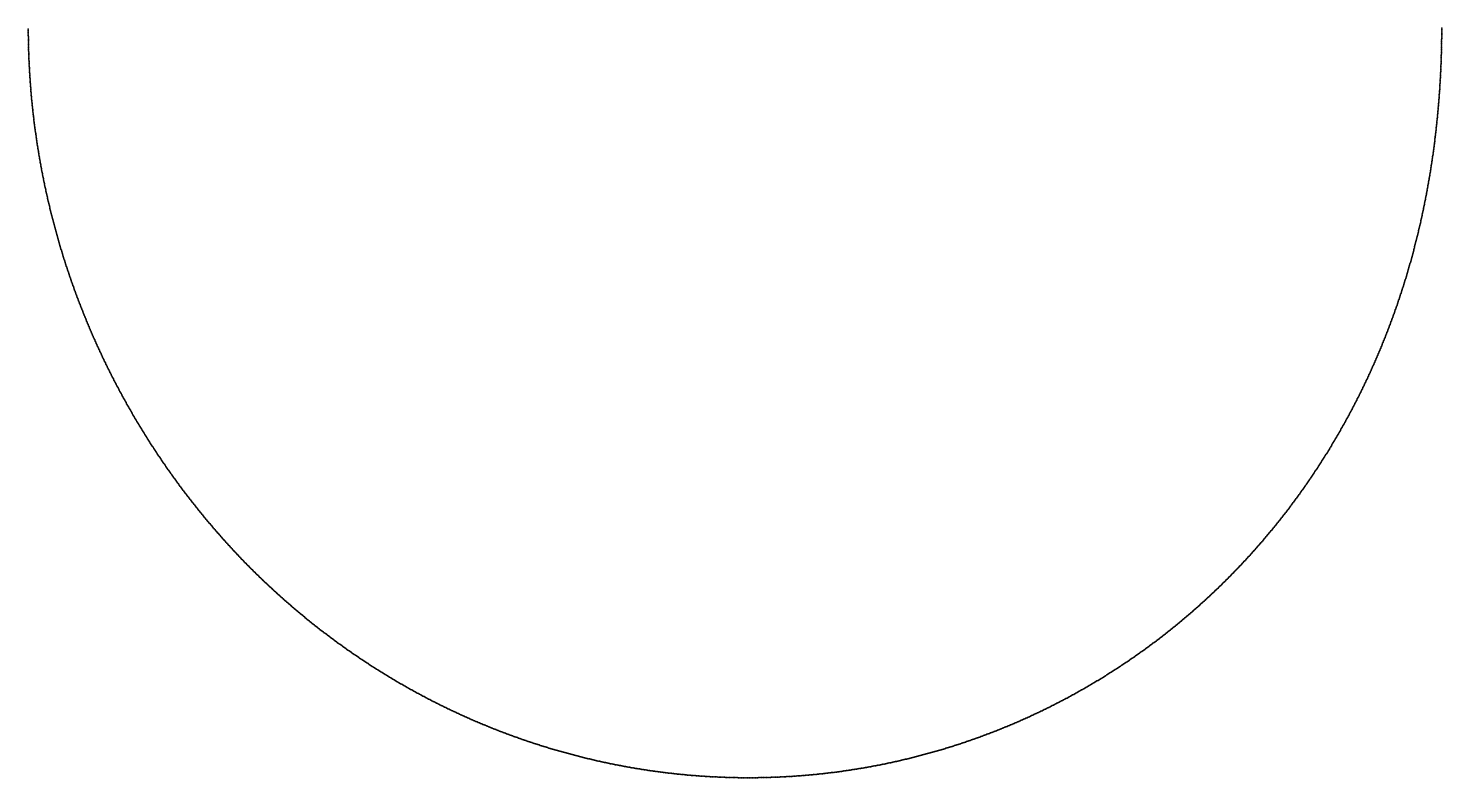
# Model space of a CAD drawing. Header units: metres. Extents: x -295 to 245, y -287 to 286.
# Drawn here: x -295 to 245, y -287 to -1 of the extents above; entities that cross this region are included whole.
import ezdxf

# ---------------------------------------------------------------- set-up
doc = ezdxf.new("R2010")
doc.units = ezdxf.units.M

msp = doc.modelspace()

# ---------------------------------------------------------------- linework, layer by layer
for p in [(-294.61, -0.89), (-294.61, -1.38), (-294.6, -1.87), (-294.6, -2.35), (-294.6, -2.84), (-294.59, -3.33), (-294.58, -3.81), (-294.58, -4.3), (-294.57, -4.79), (-294.56, -5.27), (245.33, -4.93), (245.34, -3.95), (245.34, -4.44), (245.35, -2.98), (245.35, -3.47), (245.36, -0.54), (245.36, -1.03), (245.36, -1.52), (245.36, -1.52), (245.36, -2.01), (245.36, -2.49), (-294.55, -5.76), (-294.54, -6.25), (-294.53, -6.74), (-294.52, -7.22), (-294.51, -7.71), (-294.49, -8.2), (-294.48, -8.68), (-294.47, -9.17), (-294.45, -9.66), (-294.43, -10.14), (-294.42, -10.63), (245.21, -10.77), (245.22, -10.29), (245.24, -9.8), (245.25, -9.31), (245.26, -8.82), (245.27, -8.34), (245.28, -7.85), (245.29, -7.36), (245.3, -6.88), (245.31, -6.39), (245.32, -5.9), (245.33, -5.42), (-294.4, -11.12), (-294.38, -11.6), (-294.36, -12.09), (-294.34, -12.58), (-294.32, -13.06), (-294.3, -13.55), (-294.27, -14.04), (-294.25, -14.52), (-294.23, -15.01), (-294.2, -15.5), (-294.18, -15.98), (245.01, -16.13), (245.03, -15.64), (245.05, -15.15), (245.07, -14.67), (245.09, -14.18), (245.11, -13.69), (245.13, -13.21), (245.14, -12.72), (245.16, -12.23), (245.18, -11.75), (245.19, -11.26), (-294.15, -16.47), (-294.12, -16.96), (-294.09, -17.44), (-294.06, -17.93), (-294.03, -18.42), (-294, -18.9), (-293.97, -19.39), (-293.94, -19.87), (-293.9, -20.36), (-293.87, -20.85), (-293.84, -21.33), (244.73, -21.48), (244.76, -20.99), (244.79, -20.5), (244.81, -20.02), (244.84, -19.53), (244.87, -19.05), (244.89, -18.56), (244.92, -18.07), (244.94, -17.59), (244.96, -17.1), (244.99, -16.61), (-293.8, -21.82), (-293.76, -22.3), (-293.73, -22.79), (-293.69, -23.27), (-293.65, -23.76), (-293.61, -24.24), (-293.57, -24.73), (-293.53, -25.22), (-293.49, -25.7), (-293.44, -26.19), (-293.4, -26.67), (244.37, -26.82), (244.41, -26.34), (244.44, -25.85), (244.48, -25.37), (244.51, -24.88), (244.54, -24.39), (244.58, -23.91), (244.61, -23.42), (244.64, -22.94), (244.67, -22.45), (244.7, -21.96), (-293.35, -27.16), (-293.31, -27.64), (-293.26, -28.13), (-293.22, -28.61), (-293.17, -29.1), (-293.12, -29.58), (-293.07, -30.07), (-293.02, -30.55), (-292.97, -31.03), (-292.92, -31.52), (-292.87, -32), (243.93, -32.16), (243.97, -31.68), (244.01, -31.19), (244.06, -30.71), (244.1, -30.22), (244.14, -29.74), (244.18, -29.25), (244.22, -28.77), (244.26, -28.28), (244.29, -27.79), (244.33, -27.31), (-292.81, -32.49), (-292.76, -32.97), (-292.7, -33.46), (-292.65, -33.94), (-292.59, -34.42), (-292.53, -34.91), (-292.48, -35.39), (-292.42, -35.87), (-292.36, -36.36), (-292.3, -36.84), (-292.23, -37.32), (243.4, -37.5), (243.45, -37.01), (243.5, -36.53), (243.55, -36.04), (243.6, -35.56), (243.65, -35.07), (243.7, -34.59), (243.75, -34.1), (243.79, -33.62), (243.84, -33.13), (243.88, -32.65), (-292.17, -37.81), (-292.11, -38.29), (-292.05, -38.77), (-291.98, -39.26), (-291.92, -39.74), (-291.85, -40.22), (-291.78, -40.7), (-291.72, -41.19), (-291.65, -41.67), (-291.58, -42.15), (-291.51, -42.63), (-291.44, -43.11), (242.79, -42.82), (242.85, -42.34), (242.91, -41.85), (242.97, -41.37), (243.02, -40.88), (243.08, -40.4), (243.13, -39.92), (243.19, -39.43), (243.24, -38.95), (243.3, -38.46), (243.35, -37.98), (-291.37, -43.6), (-291.29, -44.08), (-291.22, -44.56), (-291.15, -45.04), (-291.07, -45.52), (-290.99, -46), (-290.92, -46.48), (-290.84, -46.97), (-290.76, -47.45), (-290.68, -47.93), (-290.6, -48.41), (242.1, -48.13), (242.16, -47.65), (242.23, -47.17), (242.3, -46.68), (242.36, -46.2), (242.42, -45.72), (242.49, -45.24), (242.55, -44.75), (242.61, -44.27), (242.67, -43.79), (242.73, -43.3), (-290.52, -48.89), (-290.44, -49.37), (-290.36, -49.85), (-290.28, -50.33), (-290.19, -50.81), (-290.11, -51.29), (-290.03, -51.77), (-289.94, -52.25), (-289.85, -52.73), (-289.76, -53.21), (-289.68, -53.68), (241.24, -53.91), (241.32, -53.43), (241.39, -52.95), (241.47, -52.47), (241.54, -51.99), (241.61, -51.51), (241.68, -51.02), (241.75, -50.54), (241.82, -50.06), (241.89, -49.58), (241.96, -49.1), (242.03, -48.61), (-289.59, -54.16), (-289.5, -54.64), (-289.41, -55.12), (-289.31, -55.6), (-289.22, -56.08), (-289.13, -56.56), (-289.04, -57.03), (-288.94, -57.51), (-288.85, -57.99), (-288.75, -58.47), (-288.65, -58.94), (240.37, -59.2), (240.45, -58.72), (240.53, -58.24), (240.61, -57.76), (240.69, -57.28), (240.78, -56.8), (240.85, -56.32), (240.93, -55.84), (241.01, -55.36), (241.09, -54.88), (241.17, -54.4), (-288.55, -59.42), (-288.46, -59.9), (-288.36, -60.37), (-288.26, -60.85), (-288.15, -61.33), (-288.05, -61.8), (-287.95, -62.28), (-287.85, -62.76), (-287.74, -63.23), (-287.64, -63.71), (-287.53, -64.18), (-287.43, -64.66), (239.4, -64.47), (239.49, -63.99), (239.58, -63.51), (239.67, -63.03), (239.76, -62.56), (239.85, -62.08), (239.94, -61.6), (240.03, -61.12), (240.11, -60.64), (240.2, -60.16), (240.28, -59.68), (-287.32, -65.13), (-287.21, -65.61), (-287.1, -66.08), (-286.99, -66.56), (-286.88, -67.03), (-286.77, -67.51), (-286.66, -67.98), (-286.55, -68.45), (-286.43, -68.93), (-286.32, -69.4), (-286.2, -69.88), (238.35, -69.72), (238.45, -69.25), (238.55, -68.77), (238.65, -68.29), (238.74, -67.82), (238.84, -67.34), (238.94, -66.86), (239.03, -66.38), (239.12, -65.91), (239.22, -65.43), (239.31, -64.95), (-286.09, -70.35), (-285.97, -70.82), (-285.85, -71.29), (-285.73, -71.77), (-285.62, -72.24), (-285.5, -72.71), (-285.37, -73.18), (-285.25, -73.65), (-285.13, -74.13), (-285.01, -74.6), (-284.88, -75.07), (-284.76, -75.54), (237.1, -75.43), (237.21, -74.96), (237.32, -74.48), (237.42, -74.01), (237.53, -73.53), (237.63, -73.06), (237.74, -72.58), (237.84, -72.11), (237.95, -71.63), (238.05, -71.15), (238.15, -70.68), (238.25, -70.2), (-284.63, -76.01), (-284.51, -76.48), (-284.38, -76.95), (-284.25, -77.42), (-284.13, -77.89), (-284, -78.36), (-283.87, -78.83), (-283.74, -79.3), (-283.6, -79.77), (-283.47, -80.24), (-283.34, -80.71), (235.86, -80.65), (235.97, -80.17), (236.09, -79.7), (236.21, -79.23), (236.32, -78.75), (236.43, -78.28), (236.55, -77.81), (236.66, -77.33), (236.77, -76.86), (236.88, -76.38), (236.99, -75.91), (-283.21, -81.17), (-283.07, -81.64), (-282.94, -82.11), (-282.8, -82.58), (-282.66, -83.05), (-282.52, -83.51), (-282.39, -83.98), (-282.25, -84.45), (-282.11, -84.91), (-281.97, -85.38), (-281.82, -85.85), (-281.68, -86.31), (234.4, -86.31), (234.53, -85.84), (234.65, -85.37), (234.77, -84.89), (234.9, -84.42), (235.02, -83.95), (235.14, -83.48), (235.26, -83.01), (235.38, -82.54), (235.5, -82.06), (235.62, -81.59), (235.74, -81.12), (-281.54, -86.78), (-281.4, -87.24), (-281.25, -87.71), (-281.11, -88.17), (-280.96, -88.64), (-280.81, -89.1), (-280.66, -89.57), (-280.52, -90.03), (-280.37, -90.49), (-280.22, -90.96), (-280.07, -91.42), (232.97, -91.47), (233.1, -91), (233.23, -90.53), (233.37, -90.06), (233.5, -89.6), (233.63, -89.13), (233.76, -88.66), (233.89, -88.19), (234.02, -87.72), (234.15, -87.25), (234.27, -86.78), (-279.91, -91.88), (-279.76, -92.35), (-279.61, -92.81), (-279.45, -93.27), (-279.3, -93.73), (-279.14, -94.19), (-278.99, -94.65), (-278.83, -95.12), (-278.67, -95.58), (-278.52, -96.04), (-278.36, -96.5), (-278.2, -96.96), (231.3, -97.07), (231.44, -96.61), (231.59, -96.14), (231.73, -95.67), (231.87, -95.21), (232.01, -94.74), (232.15, -94.28), (232.29, -93.81), (232.42, -93.34), (232.56, -92.87), (232.7, -92.41), (232.83, -91.94), (-278.04, -97.42), (-277.87, -97.88), (-277.71, -98.34), (-277.55, -98.8), (-277.39, -99.25), (-277.22, -99.71), (-277.06, -100.17), (-276.89, -100.63), (-276.72, -101.09), (-276.56, -101.54), (-276.39, -102), (-276.22, -102.46), (229.67, -102.18), (229.83, -101.71), (229.98, -101.25), (230.13, -100.79), (230.28, -100.32), (230.42, -99.86), (230.57, -99.4), (230.72, -98.93), (230.87, -98.47), (231.01, -98), (231.16, -97.54), (-276.05, -102.91), (-275.88, -103.37), (-275.71, -103.83), (-275.53, -104.28), (-275.36, -104.74), (-275.19, -105.19), (-275.01, -105.65), (-274.84, -106.1), (-274.66, -106.56), (-274.49, -107.01), (-274.31, -107.46), (-274.13, -107.92), (227.79, -107.71), (227.96, -107.25), (228.12, -106.79), (228.28, -106.33), (228.43, -105.87), (228.59, -105.41), (228.75, -104.95), (228.9, -104.49), (229.06, -104.03), (229.21, -103.57), (229.37, -103.1), (229.52, -102.64), (-273.95, -108.37), (-273.77, -108.82), (-273.59, -109.28), (-273.41, -109.73), (-273.23, -110.18), (-273.05, -110.63), (-272.86, -111.08), (-272.68, -111.53), (-272.49, -111.99), (-272.31, -112.44), (-272.12, -112.89), (-271.94, -113.34), (225.81, -113.21), (225.98, -112.75), (226.14, -112.3), (226.31, -111.84), (226.48, -111.38), (226.65, -110.92), (226.81, -110.47), (226.98, -110.01), (227.14, -109.55), (227.31, -109.09), (227.47, -108.63), (227.63, -108.17), (-271.75, -113.78), (-271.56, -114.23), (-271.37, -114.68), (-271.18, -115.13), (-270.99, -115.58), (-270.8, -116.03), (-270.61, -116.48), (-270.41, -116.92), (-270.22, -117.37), (-270.03, -117.82), (-269.83, -118.26), (-269.63, -118.71), (223.7, -118.66), (223.88, -118.21), (224.06, -117.76), (224.24, -117.3), (224.42, -116.85), (224.59, -116.4), (224.77, -115.94), (224.94, -115.49), (225.12, -115.03), (225.29, -114.58), (225.46, -114.12), (225.63, -113.67), (-269.44, -119.15), (-269.24, -119.6), (-269.04, -120.04), (-268.84, -120.49), (-268.64, -120.93), (-268.44, -121.38), (-268.24, -121.82), (-268.04, -122.26), (-267.84, -122.71), (-267.63, -123.15), (-267.43, -123.59), (-267.23, -124.03), (221.49, -124.07), (221.68, -123.63), (221.87, -123.18), (222.06, -122.73), (222.24, -122.28), (222.43, -121.83), (222.61, -121.37), (222.8, -120.92), (222.98, -120.47), (223.16, -120.02), (223.34, -119.57), (223.52, -119.12), (-267.02, -124.48), (-266.81, -124.92), (-266.61, -125.36), (-266.4, -125.8), (-266.19, -126.24), (-265.98, -126.68), (-265.77, -127.12), (-265.56, -127.56), (-265.35, -128), (-265.14, -128.44), (-264.93, -128.87), (-264.71, -129.31), (219.17, -129.44), (219.37, -128.99), (219.57, -128.55), (219.76, -128.1), (219.96, -127.66), (220.15, -127.21), (220.35, -126.76), (220.54, -126.32), (220.73, -125.87), (220.92, -125.42), (221.11, -124.97), (221.3, -124.52), (-264.5, -129.75), (-264.28, -130.19), (-264.07, -130.62), (-263.85, -131.06), (-263.63, -131.5), (-263.42, -131.93), (-263.2, -132.37), (-262.98, -132.8), (-262.76, -133.24), (-262.54, -133.67), (-262.32, -134.1), (-262.1, -134.54), (-261.87, -134.97), (216.74, -134.75), (216.95, -134.31), (217.15, -133.87), (217.36, -133.43), (217.56, -132.99), (217.77, -132.55), (217.97, -132.1), (218.17, -131.66), (218.37, -131.22), (218.57, -130.77), (218.77, -130.33), (218.97, -129.88), (-261.65, -135.4), (-261.43, -135.84), (-261.2, -136.27), (-260.97, -136.7), (-260.75, -137.13), (-260.52, -137.56), (-260.29, -137.99), (-260.06, -138.42), (-259.84, -138.85), (-259.61, -139.28), (-259.37, -139.71), (-259.14, -140.14), (214.2, -140.02), (214.41, -139.58), (214.63, -139.14), (214.84, -138.71), (215.06, -138.27), (215.27, -137.83), (215.48, -137.39), (215.69, -136.95), (215.9, -136.51), (216.11, -136.07), (216.32, -135.63), (216.53, -135.19), (-258.91, -140.57), (-258.68, -141), (-258.44, -141.42), (-258.21, -141.85), (-257.98, -142.28), (-257.74, -142.7), (-257.5, -143.13), (-257.27, -143.56), (-257.03, -143.98), (-256.79, -144.41), (-256.55, -144.83), (-256.31, -145.25), (-256.07, -145.68), (211.32, -145.66), (211.54, -145.23), (211.77, -144.79), (211.99, -144.36), (212.22, -143.93), (212.44, -143.5), (212.66, -143.06), (212.88, -142.63), (213.11, -142.19), (213.33, -141.76), (213.54, -141.32), (213.76, -140.89), (213.98, -140.45), (-255.83, -146.1), (-255.59, -146.52), (-255.35, -146.95), (-255.1, -147.37), (-254.86, -147.79), (-254.61, -148.21), (-254.37, -148.63), (-254.12, -149.05), (-253.88, -149.47), (-253.63, -149.89), (-253.38, -150.31), (-253.13, -150.73), (-252.88, -151.15), (208.55, -150.8), (208.78, -150.38), (209.02, -149.95), (209.25, -149.52), (209.48, -149.1), (209.72, -148.67), (209.95, -148.24), (210.18, -147.81), (210.41, -147.38), (210.64, -146.95), (210.86, -146.52), (211.09, -146.09), (-252.63, -151.57), (-252.38, -151.98), (-252.13, -152.4), (-251.88, -152.82), (-251.62, -153.23), (-251.37, -153.65), (-251.11, -154.06), (-250.86, -154.48), (-250.6, -154.89), (-250.35, -155.31), (-250.09, -155.72), (-249.83, -156.13), (-249.57, -156.55), (205.43, -156.31), (205.67, -155.89), (205.91, -155.47), (206.16, -155.05), (206.4, -154.63), (206.64, -154.2), (206.88, -153.78), (207.12, -153.36), (207.36, -152.93), (207.6, -152.51), (207.84, -152.08), (208.08, -151.66), (208.31, -151.23), (-249.31, -156.96), (-249.05, -157.37), (-248.79, -157.78), (-248.53, -158.19), (-248.27, -158.61), (-248.01, -159.02), (-247.75, -159.43), (-247.48, -159.83), (-247.22, -160.24), (-246.95, -160.65), (-246.69, -161.06), (-246.42, -161.47), (-246.15, -161.88), (202.18, -161.75), (202.43, -161.33), (202.68, -160.92), (202.94, -160.5), (203.19, -160.08), (203.44, -159.67), (203.69, -159.25), (203.94, -158.83), (204.19, -158.41), (204.44, -157.99), (204.69, -157.57), (204.93, -157.15), (205.18, -156.73), (-245.88, -162.28), (-245.62, -162.69), (-245.35, -163.09), (-245.08, -163.5), (-244.81, -163.9), (-244.53, -164.31), (-244.26, -164.71), (-243.99, -165.12), (-243.72, -165.52), (-243.44, -165.92), (-243.17, -166.33), (-242.89, -166.73), (-242.62, -167.13), (198.8, -167.11), (199.07, -166.7), (199.33, -166.29), (199.59, -165.88), (199.85, -165.47), (200.11, -165.05), (200.37, -164.64), (200.63, -164.23), (200.89, -163.82), (201.15, -163.41), (201.41, -162.99), (201.67, -162.58), (201.92, -162.16), (-242.34, -167.53), (-242.06, -167.93), (-241.78, -168.33), (-241.51, -168.73), (-241.23, -169.13), (-240.95, -169.53), (-240.67, -169.92), (-240.38, -170.32), (-240.1, -170.72), (-239.82, -171.12), (-239.54, -171.51), (-239.25, -171.91), (-238.97, -172.3), (-238.68, -172.7), (195.03, -172.79), (195.3, -172.38), (195.58, -171.98), (195.85, -171.58), (196.12, -171.17), (196.39, -170.77), (196.66, -170.36), (196.93, -169.96), (197.2, -169.55), (197.47, -169.15), (197.74, -168.74), (198.01, -168.33), (198.27, -167.92), (198.54, -167.52), (-238.4, -173.09), (-238.11, -173.49), (-237.82, -173.88), (-237.54, -174.27), (-237.25, -174.67), (-236.96, -175.06), (-236.67, -175.45), (-236.38, -175.84), (-236.09, -176.23), (-235.79, -176.62), (-235.5, -177.01), (-235.21, -177.4), (-234.92, -177.79), (-234.62, -178.18), (191.4, -177.98), (191.68, -177.58), (191.97, -177.18), (192.25, -176.79), (192.53, -176.39), (192.81, -175.99), (193.09, -175.59), (193.37, -175.19), (193.65, -174.79), (193.93, -174.39), (194.2, -173.99), (194.48, -173.59), (194.75, -173.19), (-234.33, -178.56), (-234.03, -178.95), (-233.73, -179.34), (-233.44, -179.72), (-233.14, -180.11), (-232.84, -180.5), (-232.54, -180.88), (-232.24, -181.26), (-231.94, -181.65), (-231.64, -182.03), (-231.34, -182.41), (-231.04, -182.8), (-230.74, -183.18), (-230.43, -183.56), (187.35, -183.47), (187.65, -183.08), (187.94, -182.69), (188.23, -182.3), (188.52, -181.91), (188.82, -181.52), (189.11, -181.13), (189.39, -180.73), (189.68, -180.34), (189.97, -179.95), (190.26, -179.55), (190.54, -179.16), (190.83, -178.77), (191.11, -178.37), (-230.13, -183.94), (-229.82, -184.32), (-229.52, -184.7), (-229.21, -185.08), (-228.9, -185.45), (-228.6, -185.83), (-228.29, -186.21), (-227.98, -186.59), (-227.67, -186.96), (-227.36, -187.34), (-227.05, -187.71), (-226.74, -188.09), (-226.43, -188.46), (-226.11, -188.84), (183.17, -188.85), (183.47, -188.47), (183.78, -188.09), (184.08, -187.71), (184.38, -187.32), (184.68, -186.94), (184.98, -186.56), (185.28, -186.17), (185.58, -185.79), (185.88, -185.4), (186.17, -185.02), (186.47, -184.63), (186.77, -184.24), (187.06, -183.85), (-225.8, -189.21), (-225.49, -189.58), (-225.17, -189.95), (-224.86, -190.33), (-224.54, -190.7), (-224.23, -191.07), (-223.91, -191.44), (-223.59, -191.81), (-223.27, -192.17), (-222.95, -192.54), (-222.63, -192.91), (-222.31, -193.28), (-221.99, -193.64), (-221.67, -194.01), (-221.35, -194.38), (178.85, -194.13), (179.17, -193.76), (179.48, -193.38), (179.79, -193.01), (180.1, -192.63), (180.41, -192.26), (180.72, -191.88), (181.03, -191.5), (181.34, -191.13), (181.64, -190.75), (181.95, -190.37), (182.26, -189.99), (182.56, -189.61), (182.87, -189.23), (-221.03, -194.74), (-220.7, -195.1), (-220.38, -195.47), (-220.06, -195.83), (-219.73, -196.19), (-219.4, -196.56), (-219.08, -196.92), (-218.75, -197.28), (-218.42, -197.64), (-218.09, -198), (-217.77, -198.36), (-217.44, -198.72), (-217.11, -199.07), (-216.77, -199.43), (-216.44, -199.79), (174.08, -199.66), (174.4, -199.29), (174.72, -198.93), (175.04, -198.56), (175.36, -198.2), (175.69, -197.83), (176.01, -197.46), (176.32, -197.09), (176.64, -196.73), (176.96, -196.36), (177.28, -195.99), (177.59, -195.62), (177.91, -195.24), (178.22, -194.87), (178.54, -194.5), (-216.11, -200.15), (-215.78, -200.5), (-215.45, -200.86), (-215.11, -201.21), (-214.78, -201.57), (-214.44, -201.92), (-214.11, -202.27), (-213.77, -202.62), (-213.43, -202.98), (-213.1, -203.33), (-212.76, -203.68), (-212.42, -204.03), (-212.08, -204.38), (-211.74, -204.73), (-211.4, -205.07), (169.15, -205.05), (169.48, -204.7), (169.82, -204.34), (170.15, -203.98), (170.48, -203.63), (170.81, -203.27), (171.14, -202.91), (171.47, -202.55), (171.8, -202.19), (172.12, -201.83), (172.45, -201.47), (172.78, -201.11), (173.1, -200.75), (173.43, -200.38), (173.75, -200.02), (-211.06, -205.42), (-210.72, -205.77), (-210.37, -206.12), (-210.03, -206.46), (-209.69, -206.81), (-209.34, -207.15), (-209, -207.5), (-208.65, -207.84), (-208.31, -208.18), (-207.96, -208.52), (-207.61, -208.87), (-207.27, -209.21), (-206.92, -209.55), (-206.57, -209.89), (-206.22, -210.23), (-205.87, -210.57), (164.08, -210.31), (164.42, -209.96), (164.76, -209.62), (165.1, -209.27), (165.44, -208.92), (165.78, -208.57), (166.12, -208.22), (166.46, -207.87), (166.8, -207.52), (167.14, -207.17), (167.47, -206.82), (167.81, -206.47), (168.15, -206.12), (168.48, -205.76), (168.82, -205.41), (-205.52, -210.9), (-205.17, -211.24), (-204.81, -211.58), (-204.46, -211.91), (-204.11, -212.25), (-203.76, -212.58), (-203.4, -212.92), (-203.05, -213.25), (-202.69, -213.59), (-202.33, -213.92), (-201.98, -214.25), (-201.62, -214.58), (-201.26, -214.91), (-200.91, -215.24), (-200.55, -215.57), (-200.19, -215.9), (158.5, -215.76), (158.86, -215.42), (159.21, -215.09), (159.56, -214.75), (159.91, -214.41), (160.26, -214.07), (160.61, -213.74), (160.96, -213.4), (161.31, -213.06), (161.66, -212.71), (162.01, -212.37), (162.35, -212.03), (162.7, -211.69), (163.04, -211.34), (163.39, -211), (163.73, -210.66), (-199.83, -216.23), (-199.47, -216.56), (-199.11, -216.88), (-198.74, -217.21), (-198.38, -217.54), (-198.02, -217.86), (-197.66, -218.18), (-197.29, -218.51), (-196.93, -218.83), (-196.56, -219.15), (-196.2, -219.48), (-195.83, -219.8), (-195.46, -220.12), (-195.1, -220.44), (-194.73, -220.76), (-194.36, -221.08), (152.41, -221.37), (152.77, -221.04), (153.14, -220.72), (153.5, -220.39), (153.86, -220.06), (154.22, -219.74), (154.58, -219.41), (154.94, -219.08), (155.3, -218.75), (155.66, -218.42), (156.02, -218.09), (156.37, -217.76), (156.73, -217.43), (157.09, -217.1), (157.44, -216.76), (157.8, -216.43), (158.15, -216.09), (-193.99, -221.39), (-193.62, -221.71), (-193.25, -222.03), (-192.88, -222.34), (-192.51, -222.66), (-192.14, -222.97), (-191.76, -223.29), (-191.39, -223.6), (-191.02, -223.91), (-190.64, -224.23), (-190.27, -224.54), (-189.89, -224.85), (-189.52, -225.16), (-189.14, -225.47), (-188.77, -225.78), (-188.39, -226.08), (-188.01, -226.39), (-187.63, -226.7), (146.14, -226.78), (146.52, -226.46), (146.89, -226.15), (147.26, -225.84), (147.63, -225.52), (148, -225.21), (148.37, -224.89), (148.74, -224.57), (149.11, -224.26), (149.48, -223.94), (149.85, -223.62), (150.22, -223.3), (150.58, -222.98), (150.95, -222.66), (151.32, -222.34), (151.68, -222.01), (152.05, -221.69), (-187.25, -227), (-186.87, -227.31), (-186.49, -227.61), (-186.11, -227.92), (-185.73, -228.22), (-185.35, -228.53), (-184.97, -228.83), (-184.59, -229.13), (-184.2, -229.43), (-183.82, -229.73), (-183.44, -230.03), (-183.05, -230.33), (-182.67, -230.63), (-182.28, -230.92), (-181.89, -231.22), (-181.51, -231.52), (-181.12, -231.81), (-180.73, -232.11), (139.71, -231.99), (140.09, -231.68), (140.47, -231.38), (140.85, -231.08), (141.23, -230.78), (141.62, -230.47), (142, -230.17), (142.38, -229.87), (142.76, -229.56), (143.13, -229.25), (143.51, -228.95), (143.89, -228.64), (144.27, -228.33), (144.64, -228.02), (145.02, -227.71), (145.39, -227.4), (145.77, -227.09), (-180.34, -232.4), (-179.95, -232.69), (-179.57, -232.99), (-179.18, -233.28), (-178.78, -233.57), (-178.39, -233.86), (-178, -234.15), (-177.61, -234.44), (-177.22, -234.73), (-176.82, -235.02), (-176.43, -235.3), (-176.04, -235.59), (-175.64, -235.87), (-175.25, -236.16), (-174.85, -236.44), (-174.46, -236.73), (-174.06, -237.01), (-173.66, -237.29), (-173.26, -237.57), (132.32, -237.56), (132.71, -237.27), (133.11, -236.99), (133.5, -236.7), (133.89, -236.41), (134.28, -236.12), (134.67, -235.83), (135.06, -235.54), (135.45, -235.25), (135.84, -234.95), (136.23, -234.66), (136.62, -234.37), (137.01, -234.07), (137.39, -233.77), (137.78, -233.48), (138.17, -233.18), (138.55, -232.88), (138.94, -232.58), (139.32, -232.29), (-172.87, -237.85), (-172.47, -238.13), (-172.07, -238.41), (-171.67, -238.69), (-171.27, -238.97), (-170.87, -239.25), (-170.47, -239.52), (-170.07, -239.8), (-169.66, -240.07), (-169.26, -240.35), (-168.86, -240.62), (-168.46, -240.9), (-168.05, -241.17), (-167.65, -241.44), (-167.24, -241.71), (-166.84, -241.98), (-166.43, -242.25), (-166.02, -242.52), (-165.62, -242.79), (124.74, -242.87), (125.14, -242.6), (125.55, -242.32), (125.95, -242.05), (126.35, -241.77), (126.75, -241.5), (127.15, -241.22), (127.55, -240.95), (127.95, -240.67), (128.35, -240.39), (128.75, -240.11), (129.15, -239.83), (129.55, -239.55), (129.95, -239.27), (130.34, -238.98), (130.74, -238.7), (131.13, -238.42), (131.53, -238.13), (131.92, -237.85), (-165.21, -243.05), (-164.8, -243.32), (-164.39, -243.59), (-163.99, -243.85), (-163.58, -244.11), (-163.17, -244.38), (-162.76, -244.64), (-162.35, -244.9), (-161.93, -245.16), (-161.52, -245.43), (-161.11, -245.68), (-160.7, -245.94), (-160.29, -246.2), (-159.87, -246.46), (-159.46, -246.72), (-159.04, -246.97), (-158.63, -247.23), (-158.21, -247.48), (-157.8, -247.74), (-157.38, -247.99), (-156.97, -248.24), (116.56, -248.16), (116.97, -247.91), (117.39, -247.65), (117.8, -247.39), (118.21, -247.13), (118.62, -246.87), (119.03, -246.61), (119.44, -246.35), (119.86, -246.08), (120.26, -245.82), (120.67, -245.55), (121.08, -245.29), (121.49, -245.02), (121.9, -244.76), (122.31, -244.49), (122.71, -244.22), (123.12, -243.95), (123.52, -243.68), (123.93, -243.41), (124.33, -243.14), (-156.55, -248.49), (-156.13, -248.74), (-155.71, -248.99), (-155.29, -249.24), (-154.88, -249.49), (-154.46, -249.74), (-154.04, -249.99), (-153.62, -250.23), (-153.2, -250.48), (-152.77, -250.72), (-152.35, -250.97), (-151.93, -251.21), (-151.51, -251.46), (-151.09, -251.7), (-150.66, -251.94), (-150.24, -252.18), (-149.82, -252.42), (-149.39, -252.66), (-148.97, -252.9), (-148.54, -253.13), (-148.11, -253.37), (-147.69, -253.61), (107.34, -253.62), (107.76, -253.38), (108.19, -253.14), (108.61, -252.9), (109.03, -252.66), (109.46, -252.42), (109.88, -252.17), (110.3, -251.93), (110.72, -251.68), (111.14, -251.44), (111.56, -251.19), (111.98, -250.94), (112.4, -250.69), (112.82, -250.44), (113.23, -250.19), (113.65, -249.94), (114.07, -249.69), (114.48, -249.44), (114.9, -249.18), (115.32, -248.93), (115.73, -248.67), (116.15, -248.42), (-147.26, -253.84), (-146.84, -254.07), (-146.41, -254.31), (-145.98, -254.54), (-145.55, -254.77), (-145.12, -255), (-144.69, -255.23), (-144.26, -255.46), (-143.83, -255.69), (-143.4, -255.92), (-142.97, -256.15), (-142.54, -256.38), (-142.11, -256.6), (-141.68, -256.83), (-141.25, -257.05), (-140.81, -257.27), (-140.38, -257.5), (-139.95, -257.72), (-139.51, -257.94), (-139.08, -258.16), (-138.64, -258.38), (-138.21, -258.6), (-137.77, -258.82), (-137.34, -259.03), (97.03, -259.14), (97.47, -258.92), (97.9, -258.7), (98.34, -258.47), (98.77, -258.25), (99.2, -258.03), (99.63, -257.8), (100.07, -257.58), (100.5, -257.35), (100.93, -257.13), (101.36, -256.9), (101.79, -256.67), (102.22, -256.44), (102.65, -256.21), (103.08, -255.98), (103.5, -255.75), (103.93, -255.51), (104.36, -255.28), (104.79, -255.05), (105.21, -254.81), (105.64, -254.58), (106.07, -254.34), (106.49, -254.1), (106.92, -253.86), (-136.9, -259.25), (-136.46, -259.46), (-136.02, -259.68), (-135.59, -259.89), (-135.15, -260.11), (-134.71, -260.32), (-134.27, -260.53), (-133.83, -260.74), (-133.39, -260.95), (-132.95, -261.16), (-132.51, -261.37), (-132.07, -261.58), (-131.63, -261.78), (-131.19, -261.99), (-130.75, -262.2), (-130.31, -262.4), (-129.86, -262.6), (-129.42, -262.81), (-128.98, -263.01), (-128.53, -263.21), (-128.09, -263.41), (-127.65, -263.61), (-127.2, -263.81), (-126.76, -264.01), (-126.31, -264.2), (-125.87, -264.4), (85.6, -264.58), (86.04, -264.38), (86.49, -264.18), (86.93, -263.98), (87.37, -263.78), (87.82, -263.58), (88.26, -263.37), (88.7, -263.17), (89.14, -262.96), (89.59, -262.76), (90.03, -262.55), (90.47, -262.35), (90.91, -262.14), (91.35, -261.93), (91.79, -261.72), (92.23, -261.51), (92.67, -261.3), (93.11, -261.08), (93.54, -260.87), (93.98, -260.66), (94.42, -260.44), (94.86, -260.23), (95.29, -260.01), (95.73, -259.79), (96.16, -259.58), (96.6, -259.36), (-125.42, -264.6), (-124.97, -264.79), (-124.53, -264.99), (-124.08, -265.18), (-123.63, -265.37), (-123.18, -265.56), (-122.74, -265.75), (-122.29, -265.94), (-121.84, -266.13), (-121.39, -266.32), (-120.94, -266.51), (-120.49, -266.69), (-120.04, -266.88), (-119.59, -267.07), (-119.14, -267.25), (-118.69, -267.43), (-118.23, -267.62), (-117.78, -267.8), (-117.33, -267.98), (-116.88, -268.16), (-116.43, -268.34), (-115.97, -268.52), (-115.52, -268.69), (-115.06, -268.87), (-114.61, -269.05), (-114.16, -269.22), (-113.7, -269.4), (-113.25, -269.57), (-112.79, -269.74), (-112.34, -269.92), (72.55, -269.97), (73, -269.8), (73.45, -269.63), (73.91, -269.45), (74.36, -269.27), (74.82, -269.1), (75.27, -268.92), (75.72, -268.74), (76.18, -268.56), (76.63, -268.38), (77.08, -268.2), (77.53, -268.01), (77.98, -267.83), (78.43, -267.64), (78.88, -267.46), (79.33, -267.27), (79.78, -267.09), (80.23, -266.9), (80.68, -266.71), (81.13, -266.52), (81.58, -266.33), (82.03, -266.14), (82.47, -265.95), (82.92, -265.75), (83.37, -265.56), (83.82, -265.37), (84.26, -265.17), (84.71, -264.97), (85.15, -264.78), (-111.88, -270.09), (-111.42, -270.26), (-110.97, -270.43), (-110.51, -270.6), (-110.05, -270.76), (-109.59, -270.93), (-109.14, -271.1), (-108.68, -271.26), (-108.22, -271.43), (-107.76, -271.59), (-107.3, -271.75), (-106.84, -271.91), (-106.38, -272.08), (-105.92, -272.24), (-105.46, -272.4), (-105, -272.55), (-104.54, -272.71), (-104.08, -272.87), (-103.62, -273.02), (-103.16, -273.18), (-102.69, -273.33), (-102.23, -273.49), (-101.77, -273.64), (-101.31, -273.79), (-100.84, -273.94), (-100.38, -274.09), (-99.92, -274.24), (-99.45, -274.39), (-98.99, -274.54), (-98.52, -274.69), (-98.06, -274.83), (-97.59, -274.98), (-97.13, -275.12), (-96.66, -275.26), (56.89, -275.38), (57.36, -275.23), (57.82, -275.09), (58.29, -274.94), (58.75, -274.79), (59.22, -274.64), (59.68, -274.5), (60.14, -274.35), (60.61, -274.2), (61.07, -274.04), (61.53, -273.89), (61.99, -273.74), (62.46, -273.58), (62.92, -273.43), (63.38, -273.27), (63.84, -273.12), (64.3, -272.96), (64.76, -272.8), (65.22, -272.64), (65.68, -272.48), (66.14, -272.32), (66.6, -272.16), (67.06, -272), (67.52, -271.83), (67.98, -271.67), (68.44, -271.5), (68.89, -271.34), (69.35, -271.17), (69.81, -271), (70.27, -270.83), (70.72, -270.66), (71.18, -270.49), (71.63, -270.32), (72.09, -270.15), (-96.2, -275.41), (-95.73, -275.55), (-95.27, -275.69), (-94.8, -275.83), (-94.33, -275.97), (-93.87, -276.11), (-93.4, -276.24), (-92.93, -276.38), (-92.46, -276.52), (-91.99, -276.65), (-91.53, -276.79), (-91.06, -276.92), (-90.59, -277.05), (-90.12, -277.18), (-89.65, -277.31), (-89.18, -277.44), (-88.71, -277.57), (-88.24, -277.7), (-87.77, -277.83), (-87.3, -277.95), (-86.83, -278.08), (-86.36, -278.2), (-85.89, -278.33), (-85.42, -278.45), (-84.95, -278.57), (-84.47, -278.69), (-84, -278.81), (-83.53, -278.93), (-83.06, -279.05), (-82.58, -279.17), (-82.11, -279.29), (-81.64, -279.4), (-81.16, -279.52), (-80.69, -279.63), (-80.22, -279.74), (-79.74, -279.86), (-79.27, -279.97), (-78.79, -280.08), (-78.32, -280.19), (-77.85, -280.3), (-77.37, -280.41), (-76.9, -280.51), (-76.42, -280.62), (-75.94, -280.72), (36.65, -280.75), (37.13, -280.64), (37.6, -280.53), (38.08, -280.43), (38.55, -280.32), (39.03, -280.21), (39.5, -280.1), (39.98, -279.99), (40.45, -279.87), (40.92, -279.76), (41.4, -279.65), (41.87, -279.53), (42.34, -279.42), (42.82, -279.3), (43.29, -279.18), (43.76, -279.06), (44.23, -278.94), (44.71, -278.82), (45.18, -278.7), (45.65, -278.58), (46.12, -278.46), (46.59, -278.33), (47.06, -278.21), (47.53, -278.08), (48, -277.95), (48.47, -277.83), (48.94, -277.7), (49.41, -277.57), (49.88, -277.44), (50.35, -277.31), (50.82, -277.17), (51.29, -277.04), (51.76, -276.91), (52.23, -276.77), (52.69, -276.64), (53.16, -276.5), (53.63, -276.36), (54.1, -276.22), (54.56, -276.08), (55.03, -275.94), (55.49, -275.8), (55.96, -275.66), (56.43, -275.52), (-75.47, -280.83), (-74.99, -280.93), (-74.52, -281.04), (-74.04, -281.14), (-73.56, -281.24), (-73.09, -281.34), (-72.61, -281.44), (-72.13, -281.54), (-71.66, -281.63), (-71.18, -281.73), (-70.7, -281.83), (-70.22, -281.92), (-69.75, -282.02), (-69.27, -282.11), (-68.79, -282.2), (-68.31, -282.29), (-67.83, -282.38), (-67.35, -282.47), (-66.87, -282.56), (-66.39, -282.65), (-65.92, -282.74), (-65.44, -282.82), (-64.96, -282.91), (-64.48, -282.99), (-64, -283.08), (-63.52, -283.16), (-63.04, -283.24), (-62.56, -283.32), (-62.08, -283.4), (-61.59, -283.48), (-61.11, -283.56), (-60.63, -283.63), (-60.15, -283.71), (-59.67, -283.79), (-59.19, -283.86), (-58.71, -283.93), (-58.23, -284.01), (-57.74, -284.08), (-57.26, -284.15), (-56.78, -284.22), (-56.3, -284.29), (-55.82, -284.36), (-55.33, -284.43), (-54.85, -284.49), (-54.37, -284.56), (-53.89, -284.62), (-53.4, -284.69), (-52.92, -284.75), (-52.44, -284.81), (-51.95, -284.87), (-51.47, -284.93), (-50.99, -284.99), (-50.5, -285.05), (-50.02, -285.11), (-49.54, -285.16), (-49.05, -285.22), (-48.57, -285.27), (-48.08, -285.33), (-47.6, -285.38), (-47.11, -285.43), (-46.63, -285.48), (-46.15, -285.53), (-45.66, -285.58), (-45.18, -285.63), (-44.69, -285.68), (-44.21, -285.73), (-43.72, -285.77), (-43.24, -285.82), (-42.75, -285.86), (-42.27, -285.9), (-41.78, -285.95), (-41.3, -285.99), (-40.81, -286.03), (-40.33, -286.07), (-39.84, -286.11), (-39.35, -286.14), (-38.87, -286.18), (0.06, -286.17), (0.55, -286.13), (1.04, -286.09), (1.52, -286.05), (2.01, -286.01), (2.49, -285.97), (2.98, -285.93), (3.46, -285.89), (3.95, -285.84), (4.43, -285.8), (4.92, -285.75), (5.4, -285.71), (5.89, -285.66), (6.37, -285.61), (6.86, -285.56), (7.34, -285.51), (7.83, -285.46), (8.31, -285.41), (8.79, -285.36), (9.28, -285.3), (9.76, -285.25), (10.25, -285.19), (10.73, -285.14), (11.21, -285.08), (11.7, -285.02), (12.18, -284.96), (12.66, -284.9), (13.15, -284.84), (13.63, -284.78), (14.11, -284.72), (14.6, -284.66), (15.08, -284.59), (15.56, -284.53), (16.04, -284.46), (16.53, -284.39), (17.01, -284.32), (17.49, -284.25), (17.97, -284.18), (18.46, -284.11), (18.94, -284.04), (19.42, -283.97), (19.9, -283.9), (20.38, -283.82), (20.86, -283.75), (21.34, -283.67), (21.83, -283.59), (22.31, -283.51), (22.79, -283.43), (23.27, -283.35), (23.75, -283.27), (24.23, -283.19), (24.71, -283.11), (25.19, -283.03), (25.67, -282.94), (26.15, -282.86), (26.63, -282.77), (27.11, -282.68), (27.58, -282.59), (28.06, -282.5), (28.54, -282.41), (29.02, -282.32), (29.5, -282.23), (29.98, -282.14), (30.46, -282.05), (30.93, -281.95), (31.41, -281.86), (31.89, -281.76), (32.37, -281.66), (32.84, -281.56), (33.32, -281.47), (33.8, -281.37), (34.27, -281.26), (34.75, -281.16), (35.23, -281.06), (35.7, -280.96), (36.18, -280.85), (-38.38, -286.22), (-37.9, -286.25), (-37.41, -286.29), (-36.92, -286.32), (-36.44, -286.35), (-35.95, -286.38), (-35.47, -286.41), (-34.98, -286.44), (-34.49, -286.47), (-34.01, -286.5), (-33.52, -286.53), (-33.03, -286.55), (-32.55, -286.58), (-32.06, -286.6), (-31.58, -286.62), (-31.09, -286.65), (-30.6, -286.67), (-30.12, -286.69), (-29.63, -286.71), (-29.14, -286.73), (-28.66, -286.74), (-28.17, -286.76), (-27.68, -286.78), (-27.19, -286.79), (-26.71, -286.8), (-26.22, -286.82), (-25.73, -286.83), (-25.25, -286.84), (-24.76, -286.85), (-24.27, -286.86), (-23.79, -286.87), (-23.3, -286.88), (-22.81, -286.88), (-22.32, -286.89), (-21.84, -286.89), (-21.35, -286.9), (-20.86, -286.9), (-20.38, -286.9), (-19.89, -286.9), (-19.4, -286.9), (-18.91, -286.9), (-18.43, -286.9), (-17.94, -286.9), (-17.45, -286.9), (-16.97, -286.89), (-16.48, -286.89), (-15.99, -286.88), (-15.51, -286.87), (-15.02, -286.87), (-14.53, -286.86), (-14.04, -286.85), (-13.56, -286.84), (-13.07, -286.83), (-12.58, -286.81), (-12.1, -286.8), (-11.61, -286.79), (-11.12, -286.77), (-10.64, -286.75), (-10.15, -286.74), (-9.66, -286.72), (-9.18, -286.7), (-8.69, -286.68), (-8.2, -286.66), (-7.72, -286.64), (-7.23, -286.62), (-6.74, -286.59), (-6.26, -286.57), (-5.77, -286.54), (-5.28, -286.52), (-4.8, -286.49), (-4.31, -286.46), (-3.82, -286.43), (-3.34, -286.4), (-2.85, -286.37), (-2.37, -286.34), (-1.88, -286.31), (-1.39, -286.27), (-0.91, -286.24), (-0.42, -286.2)]:
    msp.add_point(p)

doc.saveas('drawing.dxf')
